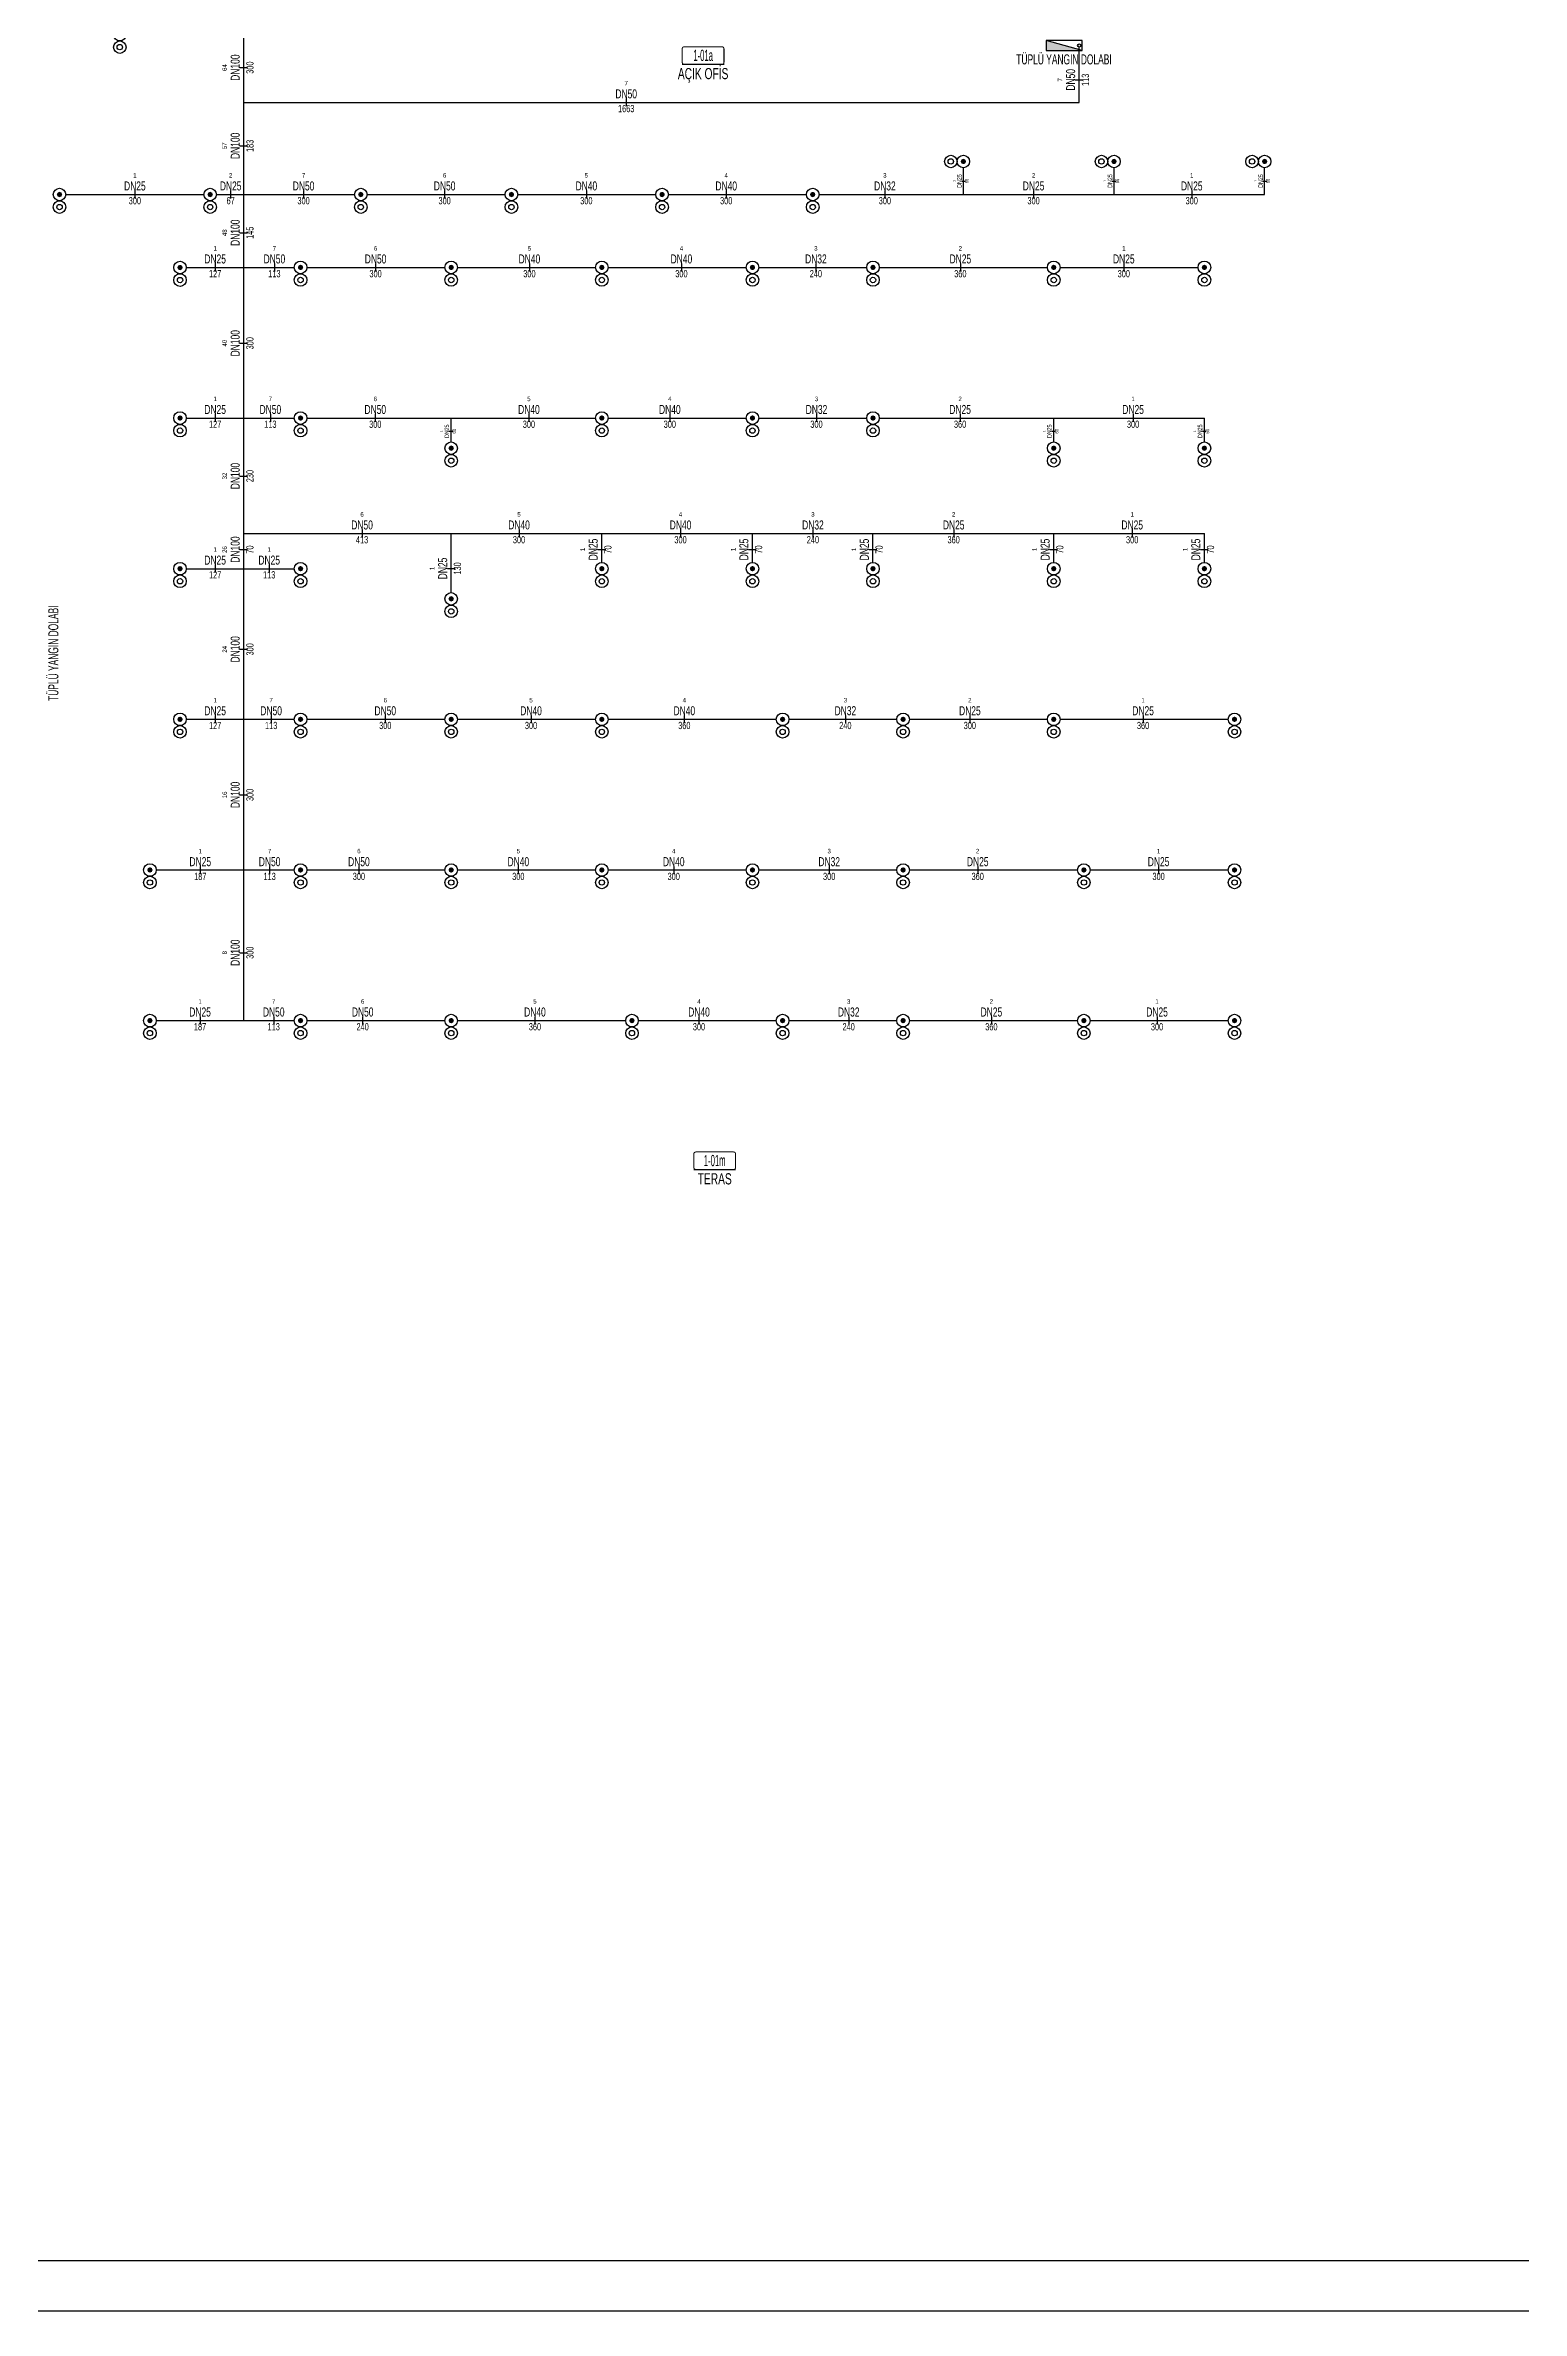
# Model space of a CAD drawing. Header units: centimetres. Extents: x 394264 to 551709, y 50011 to 59011.
# Drawn here: x 462971 to 465912, y 50011 to 54523 of the extents above; entities that cross this region are included whole.
import ezdxf
from ezdxf.enums import TextEntityAlignment as Align

# ---------------------------------------------------------------- set-up
doc = ezdxf.new("R2010")
doc.units = ezdxf.units.CM
doc.layers.get('0').update_dxf_attribs({"lineweight": 9})
for name, color, linetype in [('-M-MAHAL-DEBILER', 7, 'Continuous'), ('-M-MAHAL-ETIKET-NOT', 7, 'Continuous'), ('-M-MAHAL-ETIKET-NOTM', 7, 'Continuous'), ('-M-MAHAL-ETK-', 7, 'Continuous'), ('-M-MAHAL-HAVA-DEGISIM', 7, 'Continuous'), ('-M-MAHAL-NO', 7, 'Continuous'), ('-M-MAHAL-NOM', 7, 'Continuous'), ('-M-YNGN-BORUID', 7, 'Continuous'), ('-M-YNGN-BORUUZUN', 7, 'Continuous'), ('-M-YNGN-BORUYUK', 7, 'Continuous'), ('-M-YNGN-FHC', 1, 'Continuous'), ('-M-YNGN-SPR-YUK', 7, 'Continuous'), ('-M-YNGN-ZON3-CAP-', 7, 'Continuous'), ('-M-YNGN-ZON3-SPR-', 7, 'Continuous')]:
    doc.layers.add(name, color=color, linetype=linetype)
doc.layers.add('-M-YNGN-SPR-CAPCIZGI', color=188, linetype='Continuous', plot=False)
for name, color, linetype, lineweight in [('-M-YNGN-ZON3', 6, 'SP', 30), ('0-KRCN-Z-ANTET', 71, 'Continuous', 30), ('0-MEK-YNG-YAZI', 71, 'Continuous', 35)]:
    doc.layers.add(name, color=color, linetype=linetype, lineweight=lineweight)
doc.styles.add('-M-ISSO-TEXT-TTF', font='ARIALN.TTF')
doc.styles.add('-M-MHLETK-NOT', font='romans.shx', dxfattribs={"width": 0.7})
doc.styles.add('-M-MHLETK-TEXT', font='ARIALN.TTF', dxfattribs={"width": 0.7})
doc.styles.add('CIZGI', font='tahoma.ttf', dxfattribs={"width": 0.8, "oblique": 20})
doc.styles.add('HCAD', font='HCAD.SHX', dxfattribs={"width": 0.8, "height": 0.2})
doc.styles.add('PIPESIZE', font='hcad.shx', dxfattribs={"width": 0.8})
doc.styles.add('SPR-NOT', font='romans.shx')
doc.styles.add('YAZI', font='arial.ttf', dxfattribs={"width": 0.6, "height": 40})
doc.linetypes.add('SP', pattern='A,2,-0.1,["SP",CIZGI,S=0.14,R=0.2,X=0,Y=-0.07],-0.255', length=2.355)

# ---------------------------------------------------------------- blocks, each defined once
blk = doc.blocks.new('M-MHLETK-YNG')
at = {"layer": '-M-MAHAL-ETIKET-NOTM', "color": 3, "style": '-M-ISSO-TEXT-TTF', "width": 0.8, "flags": 8}
blk.add_attdef('MAH-ADI2', text='', height=1.11, dxfattribs=at).set_placement((0, -2.55), align=Align.MIDDLE_CENTER)
at = {"layer": '-M-MAHAL-HAVA-DEGISIM', "style": '-M-MHLETK-NOT', "width": 0.5, "flags": 8}
blk.add_attdef('HAVADEG', text='', height=0.6, dxfattribs=at).set_placement((0, 3.61), align=Align.MIDDLE_CENTER)
blk.add_wipeout([(-2.08, 1.74), (2.08, 1.74), (2.08, 0), (-2.08, 0)]).dxf.layer = '-M-MAHAL-ETK-'
at = {"layer": '-M-MAHAL-ETK-', "color": 0}
for p, q in [((-2.08, 0), (2.08, 0)), ((-1.16, 0), (-1.16, 0))]:
    blk.add_line(p, q, dxfattribs=at)
blk.add_lwpolyline([(-1.88, 1.74, 0.1, 0.1, 0), (1.88, 1.74, 0.1, 0.1, -0.414214), (2.08, 1.54, 0.1, 0.1, 0), (2.08, 0.2, 0.1, 0.1, -0.414214), (1.88, 0, 0.1, 0.1, 0), (-1.88, 0, 0.1, 0.1, -0.414214), (-2.08, 0.2, 0.1, 0.1, 0), (-2.08, 1.54, 0.1, 0.1, -0.414214)], format="xyseb", close=True, dxfattribs=at)
at = {"layer": '-M-MAHAL-DEBILER', "color": 4, "style": '-M-MHLETK-NOT', "width": 0.5, "flags": 8}
blk.add_attdef('DEBIS', text='', height=0.4, dxfattribs=at).set_placement((-2.17, 2.15), align=Align.MIDDLE_CENTER)
at = {"layer": '-M-MAHAL-DEBILER', "color": 191, "style": '-M-MHLETK-NOT', "width": 0.5, "flags": 8}
blk.add_attdef('DEBIR', text='', height=0.4, dxfattribs=at).set_placement((-1.61, 2.15), align=Align.MIDDLE_CENTER)
at = {"layer": '-M-MAHAL-DEBILER', "color": 31, "style": '-M-MHLETK-NOT', "width": 0.5, "flags": 8}
blk.add_attdef('DEBIF', text='', height=0.4, dxfattribs=at).set_placement((1.59, 2.15), align=Align.MIDDLE_CENTER)
at = {"layer": '-M-MAHAL-DEBILER', "color": 1, "style": '-M-MHLETK-NOT', "width": 0.5, "flags": 8}
blk.add_attdef('DEBIE', text='', height=0.4, dxfattribs=at).set_placement((2.32, 2.15), align=Align.MIDDLE_CENTER)
at = {"layer": '-M-MAHAL-ETIKET-NOT', "color": 3}
for tag, height, style, width, flags, p in [('KIS', 0.04, '-M-MHLETK-NOT', 0.5, 9, (-2.59, 1.62)), ('ALAN', 0.04, '-M-MHLETK-NOT', 0.5, 9, (-2.58, 1.56)), ('RH', 0.04, '-M-MHLETK-NOT', 0.5, 9, (-2.39, 1.62)), ('YUKSEKLIK', 0.04, '-M-MHLETK-NOT', 0.5, 9, (-2.32, 1.56)), ('YAZ', 0.04, '-M-MHLETK-NOT', 0.5, 9, (-2.18, 1.62)), ('MAH-ADI', 1.11, '-M-ISSO-TEXT-TTF', 0.8, 8, (0, -0.93))]:
    blk.add_attdef(tag, text='', height=height, dxfattribs=dict(at, style=style, width=width, flags=flags)).set_placement(p, align=Align.MIDDLE_CENTER)
at = {"layer": '-M-MAHAL-ETIKET-NOT', "color": 3, "style": '-M-MHLETK-NOT', "width": 0.5, "flags": 9}
for tag, p, height in [('HL', (-2.62, 1.49), 0.0286), ('KLKTR', (-2.62, 1.42), 0.04), ('RDY-BOY1', (-2.61, 1.37), 0.0286), ('RDY-BOY2', (-2.61, 1.32), 0.0286), ('RDY-BOY3', (-2.61, 1.27), 0.0286), ('RDY-BOY4', (-2.61, 1.22), 0.0286), ('KON-BOY1', (-2.61, 1.14), 0.0286), ('KON-BOY2', (-2.61, 1.09), 0.0286), ('KON-BOY3', (-2.61, 1.04), 0.0286), ('FCU-TIP1', (-2.61, 0.96), 0.0286), ('FCU-TIP2', (-2.61, 0.91), 0.0286), ('FCU-TIP3', (-2.61, 0.86), 0.0286), ('VRV-TIP1', (-2.61, 0.76), 0.0286), ('VRV-TIP2', (-2.61, 0.71), 0.0286), ('HLA', (-2.52, 1.49), 0.0286), ('FCU-ADET1', (-2.52, 0.96), 0.0286), ('FCU-ADET2', (-2.52, 0.91), 0.0286), ('FCU-ADET3', (-2.52, 0.86), 0.0286), ('VRV-ADET1', (-2.52, 0.76), 0.0286), ('VRV-ADET2', (-2.52, 0.71), 0.0286), ('RDY-TIP1', (-2.5, 1.37), 0.0286), ('RDY-TIP2', (-2.5, 1.32), 0.0286), ('RDY-TIP3', (-2.5, 1.27), 0.0286), ('RDY-TIP4', (-2.5, 1.22), 0.0286), ('KON-TIP1', (-2.5, 1.14), 0.0286), ('KON-TIP2', (-2.5, 1.09), 0.0286), ('KON-TIP3', (-2.5, 1.04), 0.0286), ('FCU-KAP1', (-2.4, 0.96), 0.0286), ('FCU-KAP2', (-2.4, 0.91), 0.0286), ('FCU-KAP3', (-2.4, 0.86), 0.0286), ('VRV-KAP1', (-2.4, 0.76), 0.0286), ('VRV-KAP2', (-2.4, 0.71), 0.0286), ('RDY-ADET1', (-2.39, 1.37), 0.0286), ('RDY-ADET2', (-2.39, 1.32), 0.0286), ('RDY-ADET3', (-2.39, 1.27), 0.0286), ('RDY-ADET4', (-2.39, 1.22), 0.0286), ('KON-ADET1', (-2.39, 1.14), 0.0286), ('KON-ADET2', (-2.39, 1.09), 0.0286), ('KON-ADET3', (-2.39, 1.04), 0.0286), ('FCU-DUY1', (-2.27, 0.96), 0.0286), ('FCU-DUY2', (-2.27, 0.91), 0.0286), ('FCU-DUY3', (-2.27, 0.86), 0.0286), ('VRV-DUY1', (-2.27, 0.76), 0.0286), ('VRV-DUY2', (-2.27, 0.71), 0.0286), ('RDY-ISI1', (-2.27, 1.37), 0.0286), ('RDY-ISI2', (-2.27, 1.32), 0.0286), ('RDY-ISI3', (-2.27, 1.27), 0.0286), ('RDY-ISI4', (-2.27, 1.22), 0.0286), ('KON-ISI1', (-2.27, 1.14), 0.0286), ('KON-ISI2', (-2.27, 1.09), 0.0286), ('KON-ISI3', (-2.27, 1.04), 0.0286), ('SHG', (-2.23, 1.49), 0.0286), ('AHU', (-2.23, 1.44), 0.0286), ('FCU-SOG1', (-2.15, 0.96), 0.0286), ('FCU-SOG2', (-2.15, 0.91), 0.0286), ('FCU-SOG3', (-2.15, 0.86), 0.0286), ('VRV-SOG1', (-2.15, 0.76), 0.0286), ('VRV-SOG2', (-2.15, 0.71), 0.0286), ('LHG', (-2.13, 1.49), 0.0286), ('RDY-BNP1', (-2.1, 1.37), 0.0286), ('RDY-BNP2', (-2.1, 1.32), 0.0286), ('RDY-BNP3', (-2.1, 1.27), 0.0286), ('RDY-BNP4', (-2.1, 1.22), 0.0286), ('KON-BNP1', (-2.1, 1.14), 0.0286), ('KON-BNP2', (-2.1, 1.09), 0.0286), ('KON-BNP3', (-2.1, 1.04), 0.0286), ('HG', (-2.04, 1.49), 0.0286), ('FCU-ISI1', (-2.04, 0.96), 0.0286), ('FCU-ISI2', (-2.04, 0.91), 0.0286), ('FCU-ISI3', (-2.04, 0.86), 0.0286), ('VRV-ISI1', (-2.04, 0.76), 0.0286), ('VRV-ISI2', (-2.04, 0.71), 0.0286), ('HGA', (-1.96, 1.49), 0.0286), ('EF', (-1.96, 1.44), 0.0286), ('RDY-BNK1', (-1.96, 1.37), 0.0286), ('RDY-BNK2', (-1.96, 1.32), 0.0286), ('RDY-BNK3', (-1.96, 1.27), 0.0286), ('RDY-BNK4', (-1.96, 1.22), 0.0286), ('KON-BNK1', (-1.96, 1.14), 0.0286), ('KON-BNK2', (-1.96, 1.09), 0.0286), ('KON-BNK3', (-1.96, 1.04), 0.0286), ('FCU-DEBI1', (-1.95, 0.96), 0.0286), ('FCU-DEBI2', (-1.95, 0.91), 0.0286), ('FCU-DEBI3', (-1.95, 0.86), 0.0286), ('VRV-DEBI1', (-1.95, 0.76), 0.0286), ('VRV-DEBI2', (-1.95, 0.71), 0.0286), ('FCU-BNP1', (-1.83, 0.96), 0.0286), ('FCU-BNP2', (-1.83, 0.91), 0.0286), ('FCU-BNP3', (-1.83, 0.86), 0.0286), ('VRV-BNP1', (-1.83, 0.76), 0.0286), ('VRV-BNP2', (-1.83, 0.71), 0.0286), ('FCU-BNK1', (-1.61, 0.96), 0.0286), ('FCU-BNK2', (-1.61, 0.91), 0.0286), ('FCU-BNK3', (-1.61, 0.86), 0.0286), ('VRV-BNK1', (-1.61, 0.76), 0.0286), ('VRV-BNK2', (-1.61, 0.71), 0.0286)]:
    blk.add_attdef(tag, p, '', height=height, dxfattribs=at)
at = {"layer": '-M-MAHAL-HAVA-DEGISIM', "style": '-M-MHLETK-NOT', "width": 0.5, "flags": 8}
blk.add_attdef('HAVA', text='', height=0.6, dxfattribs=at).set_placement((0, 2.4), align=Align.MIDDLE_CENTER)
at = {"layer": '-M-MAHAL-NO', "color": 7, "style": '-M-MHLETK-TEXT', "width": 0.6, "flags": 8}
blk.add_attdef('MAH-NO', text='', height=1.11, dxfattribs=at).set_placement((0, 0.89), align=Align.MIDDLE_CENTER)
at = {"layer": '-M-MAHAL-NOM', "color": 7, "style": '-M-MHLETK-TEXT', "width": 0.6, "flags": 8}
blk.add_attdef('MAH-NOM', text='', height=1.11, dxfattribs=at).set_placement((0, 0.89), align=Align.MIDDLE_CENTER)
blk = doc.blocks.new('SPRYD01')
at = {"layer": '-M-YNGN-FHC', "linetype": 'Continuous'}
blk.add_line((0, 0), (0, 0), dxfattribs=at)
at = {"color": 0, "linetype": 'ByBlock'}
for p, q in [((10, 6), (-10, -66)), ((-44.8, -25), (-55.5, -30)), ((-55.5, -30), (-44.8, -35)), ((-44.8, -35), (-44.8, -25)), ((-44.8, -30), (-35.1, -30)), ((-30.1, -51.2), (-35.1, -30)), ((-30.1, -8.8), (-30.1, -51.2)), ((-25.1, -30), (-30.1, -8.8)), ((-25.1, -30), (-15, -30))]:
    blk.add_line(p, q, dxfattribs=at)
blk.add_lwpolyline([(-10, -66), (10, -66), (10, 6), (-10, 6)], close=True, dxfattribs=at)
at = {"color": 1, "linetype": 'ByBlock'}
blk.add_lwpolyline([(10, 6), (-10, -66), (10, -66)], close=True, dxfattribs=at)
at = {"color": 0, "linetype": 'ByBlock'}
blk.add_circle((0, 0), 3.25, dxfattribs=at)
at = {"color": 1, "linetype": 'ByBlock'}
blk.add_solid([(10, 6), (-10, -66), (10, -66)], dxfattribs=at)
at = {"layer": '-M-YNGN-SPR-YUK', "style": 'SPR-NOT', "width": 0.5, "flags": 9}
for tag, p in [('YUK', (0, 17.8)), ('CAP', (0, 14.4)), ('TIP', (0.2, 10.8))]:
    blk.add_attdef(tag, text='', height=2.5, dxfattribs=at).set_placement(p, align=Align.MIDDLE_CENTER)
blk = doc.blocks.new('SPRKL100')
at = {"layer": '-M-YNGN-SPR-CAPCIZGI'}
blk.add_line((0, 0.43), (0, -0.43), dxfattribs=at)
at = {"layer": '-M-YNGN-BORUID', "color": 0, "style": 'HCAD', "width": 0.8, "flags": 1}
blk.add_attdef('DIC', text='', height=0.4, dxfattribs=at).set_placement((0, -1.69), align=Align.CENTER)
at = {"layer": '-M-YNGN-BORUUZUN', "color": 0, "style": 'HCAD', "width": 0.7}
blk.add_attdef('BOY', text='', height=0.8, dxfattribs=at).set_placement((0, -1.08), align=Align.CENTER)
at = {"layer": '-M-YNGN-BORUYUK', "color": 6, "style": 'PIPESIZE', "width": 0.8}
blk.add_attdef('YUK', text='', height=0.5, dxfattribs=at).set_placement((0, 1.87), align=Align.CENTER)
at = {"color": 0, "style": 'PIPESIZE', "width": 0.7}
blk.add_attdef('CAP', text='', height=1, dxfattribs=at).set_placement((0, 0.45), align=Align.CENTER)
blk = doc.blocks.new('SP-C-PU-12')
at = {"ltscale": 10}
blk.add_line((0, 0), (0, 0), dxfattribs=at)
at = {"color": 1, "linetype": 'Continuous'}
for centre in [(0, 0), (25, 0)]:
    blk.add_circle(centre, 12.5, dxfattribs=at)
at = {"ltscale": 10}
blk.add_circle((25, 0), 5.37, dxfattribs=at)
for points in [[(-5.4, 0), (-3.8, 3.8), (-3.8, -3.8), (0, 5.4)], [(-3.8, -3.8), (0, 5.4), (0, -5.4), (3.8, 3.8)], [(0, -5.4), (3.8, 3.8), (3.8, -3.8), (5.4, 0)]]:
    blk.add_solid(points, dxfattribs=at)
at = {"layer": '-M-YNGN-SPR-YUK', "style": 'SPR-NOT', "width": 0.5, "flags": 9}
for tag, p in [('YUK', (0, 17.8)), ('CAP', (0, 14.4)), ('TIP', (0.2, 10.8))]:
    blk.add_attdef(tag, text='', height=2.5, dxfattribs=at).set_placement(p, align=Align.MIDDLE_CENTER)
blk = doc.blocks.new('A$C69E72E1E')
at = {"layer": '-M-YNGN-ZON3', "ltscale": 50}
for p, q in [((463367, 54409.2), (463367, 54562.5)), ((465030.4, 54409.2), (465030.4, 54519.3)), ((463367, 54409.2), (465030.4, 54409.2)), ((463367, 54225.8), (463367, 54409.2)), ((464799.7, 54225.8), (464799.7, 54279.1)), ((465099.7, 54225.8), (465099.7, 54279.1)), ((465399.7, 54225.8), (465399.7, 54279.1)), ((463012.2, 54225.8), (463287.2, 54225.8)), ((463312.2, 54225.8), (463367, 54225.8)), ((463367, 54080.4), (463367, 54225.8)), ((463367, 54225.8), (463587.2, 54225.8)), ((463612.2, 54225.8), (463887.2, 54225.8)), ((463912.2, 54225.8), (464187.2, 54225.8)), ((464212.2, 54225.8), (464487.2, 54225.8)), ((464512.2, 54225.8), (464799.7, 54225.8)), ((464799.7, 54225.8), (465099.7, 54225.8)), ((465099.7, 54225.8), (465399.7, 54225.8)), ((463252.2, 54080.4), (463367, 54080.4)), ((463367, 54080.4), (463467.2, 54080.4)), ((463367, 53780.6), (463367, 54080.4)), ((463492.2, 54080.4), (463767.2, 54080.4)), ((463792.2, 54080.4), (464067.2, 54080.4)), ((464092.2, 54080.4), (464367.2, 54080.4)), ((464392.2, 54080.4), (464607.2, 54080.4)), ((464632.2, 54080.4), (464967.2, 54080.4)), ((464992.2, 54080.4), (465267.2, 54080.4)), ((463252.2, 53780.6), (463367, 53780.6)), ((463367, 53550.6), (463367, 53780.6)), ((463367, 53780.6), (463467.2, 53780.6)), ((463492.2, 53780.6), (463779.7, 53780.6)), ((463779.7, 53733.1), (463779.7, 53780.6)), ((463779.7, 53780.6), (464067.2, 53780.6)), ((464092.2, 53780.6), (464367.2, 53780.6)), ((464392.2, 53780.6), (464607.2, 53780.6)), ((464632.2, 53780.6), (464979.7, 53780.6)), ((464979.7, 53780.6), (465279.7, 53780.6)), ((464979.7, 53733.1), (464979.7, 53780.6)), ((465279.7, 53733.1), (465279.7, 53780.6)), ((463367, 53550.6), (463779.7, 53550.6)), ((463367, 53480.6), (463367, 53550.6)), ((463779.7, 53433.1), (463779.7, 53550.6)), ((463779.7, 53550.6), (464079.7, 53550.6)), ((464079.7, 53550.6), (464379.7, 53550.6)), ((464079.7, 53493.1), (464079.7, 53550.6)), ((464379.7, 53550.6), (464619.7, 53550.6)), ((464379.7, 53493.1), (464379.7, 53550.6)), ((464619.7, 53550.6), (464979.7, 53550.6)), ((464619.7, 53493.1), (464619.7, 53550.6)), ((464979.7, 53550.6), (465279.7, 53550.6)), ((464979.7, 53493.1), (464979.7, 53550.6)), ((465279.7, 53493.1), (465279.7, 53550.6)), ((463252.2, 53480.6), (463367, 53480.6)), ((463367, 53180.6), (463367, 53480.6)), ((463367, 53480.6), (463467.2, 53480.6)), ((463252.2, 53180.6), (463367, 53180.6)), ((463367, 52880.6), (463367, 53180.6)), ((463367, 53180.6), (463467.2, 53180.6)), ((463492.2, 53180.6), (463767.2, 53180.6)), ((463792.2, 53180.6), (464067.2, 53180.6)), ((464092.2, 53180.6), (464427.2, 53180.6)), ((464452.2, 53180.6), (464667.2, 53180.6)), ((464692.2, 53180.6), (464967.2, 53180.6)), ((464992.2, 53180.6), (465327.2, 53180.6)), ((463192.2, 52880.6), (463367, 52880.6)), ((463367, 52580.6), (463367, 52880.6)), ((463367, 52880.6), (463467.2, 52880.6)), ((463492.2, 52880.6), (463767.2, 52880.6)), ((463792.2, 52880.6), (464067.2, 52880.6)), ((464092.2, 52880.6), (464367.2, 52880.6)), ((464392.2, 52880.6), (464667.2, 52880.6)), ((464692.2, 52880.6), (465027.2, 52880.6)), ((465052.2, 52880.6), (465327.2, 52880.6)), ((463192.2, 52580.6), (463367, 52580.6)), ((463367, 52580.6), (463467.2, 52580.6)), ((463492.2, 52580.6), (463767.2, 52580.6)), ((463792.2, 52580.6), (464127.2, 52580.6)), ((464152.2, 52580.6), (464427.2, 52580.6)), ((464452.2, 52580.6), (464667.2, 52580.6)), ((464692.2, 52580.6), (465027.2, 52580.6)), ((465052.2, 52580.6), (465327.2, 52580.6))]:
    blk.add_line(p, q, dxfattribs=at)
at = {"layer": '-M-YNGN-ZON3-CAP-'}
for p, xscale, yscale, zscale, rotation, values in [((463366.6, 54478.5), 18, 18, 18, 90, {'YUK': '64', 'CAP': 'DN100', 'BOY': '300'}), ((465030.4, 54454.2), 18, 18, 18, 89.99999952614111, {'YUK': '7', 'CAP': 'DN50', 'BOY': '113'}), ((463366.6, 54322.7), 18, 18, 18, 90, {'YUK': '57', 'CAP': 'DN100', 'BOY': '183'}), ((464800.2, 54252.7), 9, 9, 9, 89.99999999999993, {'YUK': '1', 'CAP': 'DN25', 'BOY': '66'}), ((465100.2, 54252.7), 9, 9, 9, 89.99999999999993, {'YUK': '1', 'CAP': 'DN25', 'BOY': '66'}), ((465400.2, 54252.7), 9, 9, 9, 89.99999999999993, {'YUK': '1', 'CAP': 'DN25', 'BOY': '66'}), ((463366.6, 54149.7), 18, 18, 18, 90, {'YUK': '48', 'CAP': 'DN100', 'BOY': '145'}), ((463366.6, 53929.6), 18, 18, 18, 90, {'YUK': '40', 'CAP': 'DN100', 'BOY': '300'}), ((463779.6, 53754.4), 9, 9, 9, 89.99999999999993, {'YUK': '1', 'CAP': 'DN25', 'BOY': '60'}), ((464979.6, 53754.4), 9, 9, 9, 89.99999999999993, {'YUK': '1', 'CAP': 'DN25', 'BOY': '60'}), ((465279.6, 53754.4), 9, 9, 9, 89.99999999999993, {'YUK': '1', 'CAP': 'DN25', 'BOY': '60'}), ((463366.6, 53665.1), 18, 18, 18, 90, {'YUK': '32', 'CAP': 'DN100', 'BOY': '230'}), ((463366.6, 53518.7), 18, 18, 18, 90, {'YUK': '26', 'CAP': 'DN100', 'BOY': '70'}), ((464079.6, 53518.8), 18, 18, 18, 89.99999999999999, {'YUK': '1', 'CAP': 'DN25', 'BOY': '70'}), ((464379.6, 53518.8), 18, 18, 18, 89.99999999999999, {'YUK': '1', 'CAP': 'DN25', 'BOY': '70'}), ((464619.6, 53518.8), 18, 18, 18, 89.99999999999999, {'YUK': '1', 'CAP': 'DN25', 'BOY': '70'}), ((464979.6, 53518.8), 18, 18, 18, 89.99999999999999, {'YUK': '1', 'CAP': 'DN25', 'BOY': '70'}), ((465279.6, 53518.8), 18, 18, 18, 89.99999999999999, {'YUK': '1', 'CAP': 'DN25', 'BOY': '70'}), ((463779.8, 53481), 18, 18, 18, 90, {'YUK': '1', 'CAP': 'DN25', 'BOY': '130'}), ((463366.6, 53320), 18, 18, 18, 90, {'YUK': '24', 'CAP': 'DN100', 'BOY': '300'}), ((463366.6, 53030.1), 18, 18, 18, 90, {'YUK': '16', 'CAP': 'DN100', 'BOY': '300'}), ((463366.6, 52715.8), 18, 18, 18, 90, {'YUK': '8', 'CAP': 'DN100', 'BOY': '300'})]:
    blk.add_blockref('SPRKL100', p, dxfattribs=dict(at, xscale=xscale, yscale=yscale, zscale=zscale, rotation=rotation)).add_auto_attribs(values)
at = {"layer": '-M-YNGN-ZON3-CAP-', "xscale": 18, "yscale": 18, "zscale": 18}
for p, values in [((464128.2, 54409.2), {'YUK': '7', 'CAP': 'DN50', 'BOY': '1663'}), ((463149.7, 54225.8), {'YUK': '1', 'CAP': 'DN25', 'BOY': '300'}), ((463340.5, 54225.8), {'YUK': '2', 'CAP': 'DN25', 'BOY': '67'}), ((463485.7, 54225.8), {'YUK': '7', 'CAP': 'DN50', 'BOY': '300'}), ((463766.6, 54225.8), {'YUK': '6', 'CAP': 'DN50', 'BOY': '300'}), ((464048.9, 54225.8), {'YUK': '5', 'CAP': 'DN40', 'BOY': '300'}), ((464327.4, 54225.8), {'YUK': '4', 'CAP': 'DN40', 'BOY': '300'}), ((464643.4, 54225.8), {'YUK': '3', 'CAP': 'DN32', 'BOY': '300'}), ((464939.5, 54225.8), {'YUK': '2', 'CAP': 'DN25', 'BOY': '300'}), ((465254.5, 54225.8), {'YUK': '1', 'CAP': 'DN25', 'BOY': '300'}), ((463309.6, 54080.4), {'YUK': '1', 'CAP': 'DN25', 'BOY': '127'}), ((463427.6, 54080.4), {'YUK': '7', 'CAP': 'DN50', 'BOY': '113'}), ((463629.1, 54080.4), {'YUK': '6', 'CAP': 'DN50', 'BOY': '300'}), ((463935.5, 54080.4), {'YUK': '5', 'CAP': 'DN40', 'BOY': '300'}), ((464238.2, 54080.4), {'YUK': '4', 'CAP': 'DN40', 'BOY': '300'}), ((464506, 54080.4), {'YUK': '3', 'CAP': 'DN32', 'BOY': '240'}), ((464793.7, 54080.4), {'YUK': '2', 'CAP': 'DN25', 'BOY': '360'}), ((465119.2, 54080.4), {'YUK': '1', 'CAP': 'DN25', 'BOY': '300'}), ((463309.6, 53780.6), {'YUK': '1', 'CAP': 'DN25', 'BOY': '127'}), ((463419.6, 53780.6), {'YUK': '7', 'CAP': 'DN50', 'BOY': '113'}), ((463628.5, 53780.6), {'YUK': '6', 'CAP': 'DN50', 'BOY': '300'}), ((463934.5, 53780.6), {'YUK': '5', 'CAP': 'DN40', 'BOY': '300'}), ((464215.1, 53780.6), {'YUK': '4', 'CAP': 'DN40', 'BOY': '300'}), ((464507.2, 53780.6), {'YUK': '3', 'CAP': 'DN32', 'BOY': '300'}), ((464793.2, 53780.6), {'YUK': '2', 'CAP': 'DN25', 'BOY': '360'}), ((465137.7, 53780.6), {'YUK': '1', 'CAP': 'DN25', 'BOY': '300'}), ((463602.2, 53550.6), {'YUK': '6', 'CAP': 'DN50', 'BOY': '413'}), ((463914.8, 53550.6), {'YUK': '5', 'CAP': 'DN40', 'BOY': '300'}), ((464236.4, 53550.6), {'YUK': '4', 'CAP': 'DN40', 'BOY': '300'}), ((464500.1, 53550.6), {'YUK': '3', 'CAP': 'DN32', 'BOY': '240'}), ((464780.4, 53550.6), {'YUK': '2', 'CAP': 'DN25', 'BOY': '360'}), ((465135.9, 53550.6), {'YUK': '1', 'CAP': 'DN25', 'BOY': '300'}), ((463309.6, 53480.6), {'YUK': '1', 'CAP': 'DN25', 'BOY': '127'}), ((463417.2, 53480.6), {'YUK': '1', 'CAP': 'DN25', 'BOY': '113'}), ((463309.6, 53180.6), {'YUK': '1', 'CAP': 'DN25', 'BOY': '127'}), ((463421.1, 53180.6), {'YUK': '7', 'CAP': 'DN50', 'BOY': '113'}), ((463648.4, 53180.6), {'YUK': '6', 'CAP': 'DN50', 'BOY': '300'}), ((463938.7, 53180.6), {'YUK': '5', 'CAP': 'DN40', 'BOY': '300'}), ((464244, 53180.6), {'YUK': '4', 'CAP': 'DN40', 'BOY': '360'}), ((464564.7, 53180.6), {'YUK': '3', 'CAP': 'DN32', 'BOY': '240'}), ((464812.6, 53180.6), {'YUK': '2', 'CAP': 'DN25', 'BOY': '300'}), ((465157.6, 53180.6), {'YUK': '1', 'CAP': 'DN25', 'BOY': '360'}), ((463280, 52880), {'YUK': '1', 'CAP': 'DN25', 'BOY': '187'}), ((463418.1, 52880), {'YUK': '7', 'CAP': 'DN50', 'BOY': '113'}), ((463595.9, 52880), {'YUK': '6', 'CAP': 'DN50', 'BOY': '300'}), ((463913.4, 52880), {'YUK': '5', 'CAP': 'DN40', 'BOY': '300'}), ((464222.9, 52880), {'YUK': '4', 'CAP': 'DN40', 'BOY': '300'}), ((464532.5, 52880), {'YUK': '3', 'CAP': 'DN32', 'BOY': '300'}), ((464828.3, 52880), {'YUK': '2', 'CAP': 'DN25', 'BOY': '360'}), ((465188.5, 52880), {'YUK': '1', 'CAP': 'DN25', 'BOY': '300'}), ((463279.6, 52580.6), {'YUK': '1', 'CAP': 'DN25', 'BOY': '187'}), ((463426.3, 52580.6), {'YUK': '7', 'CAP': 'DN50', 'BOY': '113'}), ((463603.4, 52580.6), {'YUK': '6', 'CAP': 'DN50', 'BOY': '240'}), ((463946.5, 52580.6), {'YUK': '5', 'CAP': 'DN40', 'BOY': '360'}), ((464273.2, 52580.6), {'YUK': '4', 'CAP': 'DN40', 'BOY': '300'}), ((464571.3, 52580.6), {'YUK': '3', 'CAP': 'DN32', 'BOY': '240'}), ((464855.5, 52580.6), {'YUK': '2', 'CAP': 'DN25', 'BOY': '360'}), ((465185.4, 52580.6), {'YUK': '1', 'CAP': 'DN25', 'BOY': '300'})]:
    blk.add_blockref('SPRKL100', p, dxfattribs=at).add_auto_attribs(values)
at = {"layer": '-M-YNGN-ZON3-SPR-'}
for p, rotation in [((463119.7, 54544.3), 270), ((464799.7, 54291.6), 180), ((465099.7, 54291.6), 180), ((465399.7, 54291.6), 180), ((462999.7, 54225.8), 270), ((463299.7, 54225.8), 270), ((463599.7, 54225.8), 270), ((463899.7, 54225.8), 270), ((464199.7, 54225.8), 270), ((464499.7, 54225.8), 270), ((463239.7, 54080.4), 270), ((463479.7, 54080.6), 270), ((463779.7, 54080.6), 270), ((464079.7, 54080.6), 270), ((464379.7, 54080.6), 270), ((464619.7, 54080.6), 270), ((464979.7, 54080.6), 270), ((465279.7, 54080.6), 270), ((463239.7, 53780.6), 270), ((463479.7, 53780.6), 270), ((464079.7, 53780.6), 270), ((464379.7, 53780.6), 270), ((464619.7, 53780.6), 270), ((463779.7, 53720.6), 270), ((464979.7, 53720.6), 270), ((465279.7, 53720.6), 270), ((463239.7, 53480.6), 270), ((463479.7, 53480.6), 270), ((464079.7, 53480.6), 270), ((464379.7, 53480.6), 270), ((464619.7, 53480.6), 270), ((464979.7, 53480.6), 270), ((465279.7, 53480.6), 270), ((463779.7, 53420.6), 270), ((463239.7, 53180.6), 270), ((463479.7, 53180.6), 270), ((463779.7, 53180.6), 270), ((464079.7, 53180.6), 270), ((464439.7, 53180.6), 270), ((464679.7, 53180.6), 270), ((464979.7, 53180.6), 270), ((465339.7, 53180.6), 270), ((463179.7, 52880.6), 270), ((463479.7, 52880.6), 270), ((463779.7, 52880.6), 270), ((464079.7, 52880.6), 270), ((464379.7, 52880.6), 270), ((464679.7, 52880.6), 270), ((465039.7, 52880.6), 270), ((465339.7, 52880.6), 270), ((463179.7, 52580.6), 270), ((463479.7, 52580.6), 270), ((463779.7, 52580.6), 270), ((464139.7, 52580.6), 270), ((464439.7, 52580.6), 270), ((464679.7, 52580.6), 270), ((465039.7, 52580.6), 270), ((465339.7, 52580.6), 270)]:
    blk.add_blockref('SP-C-PU-12', p, dxfattribs=dict(at, rotation=rotation))

msp = doc.modelspace()

# ---------------------------------------------------------------- linework, layer by layer
at = {"layer": '0-KRCN-Z-ANTET'}
for points in [[(394264.1, 50011.3), (551709.3, 50011.3), (551709.3, 59011.3), (394264.1, 59011.3)], [(438064.1, 50111.3), (469564.1, 50111.3), (469564.1, 58911.3), (438064.1, 58911.3)]]:
    msp.add_lwpolyline(points, close=True, dxfattribs=at)

# ---------------------------------------------------------------- block references
at = {"layer": '-M-YNGN-FHC', "linetype": 'Continuous', "rotation": 270}
msp.add_blockref('SPRYD01', (465030.4, 54522.6), dxfattribs=at)

# ---------------------------------------------------------------- texts
at = {"layer": '0-MEK-YNG-YAZI', "color": 61, "style": 'YAZI', "width": 0.6}
msp.add_text('TÜPLÜ YANGIN DOLABI', height=20, dxfattribs=at).set_placement((464905.1, 54485))
msp.add_text('TÜPLÜ YANGIN DOLABI', height=20, rotation=90, dxfattribs=at).set_placement((462997.4, 53217.2))

# ---------------------------------------------------------------- next in the draw order: block references
at = {"layer": '-M-MAHAL-ETK-', "xscale": 20, "yscale": 20, "zscale": 20}
for p, values in [((464281.4, 54485.2), {'MAH-NO': '1-01a', 'MAH-ADI': 'AÇIK OFİS'}), ((464304.5, 52284.1), {'MAH-NO': '1-01m', 'MAH-ADI': 'TERAS'})]:
    msp.add_blockref('M-MHLETK-YNG', p, dxfattribs=at).add_auto_attribs(values)

# ---------------------------------------------------------------- next in the draw order: block references
at = {"layer": '-M-YNGN-ZON3', "ltscale": 50}
msp.add_blockref('A$C69E72E1E', (0, 0), dxfattribs=at)

doc.saveas('drawing.dxf')
